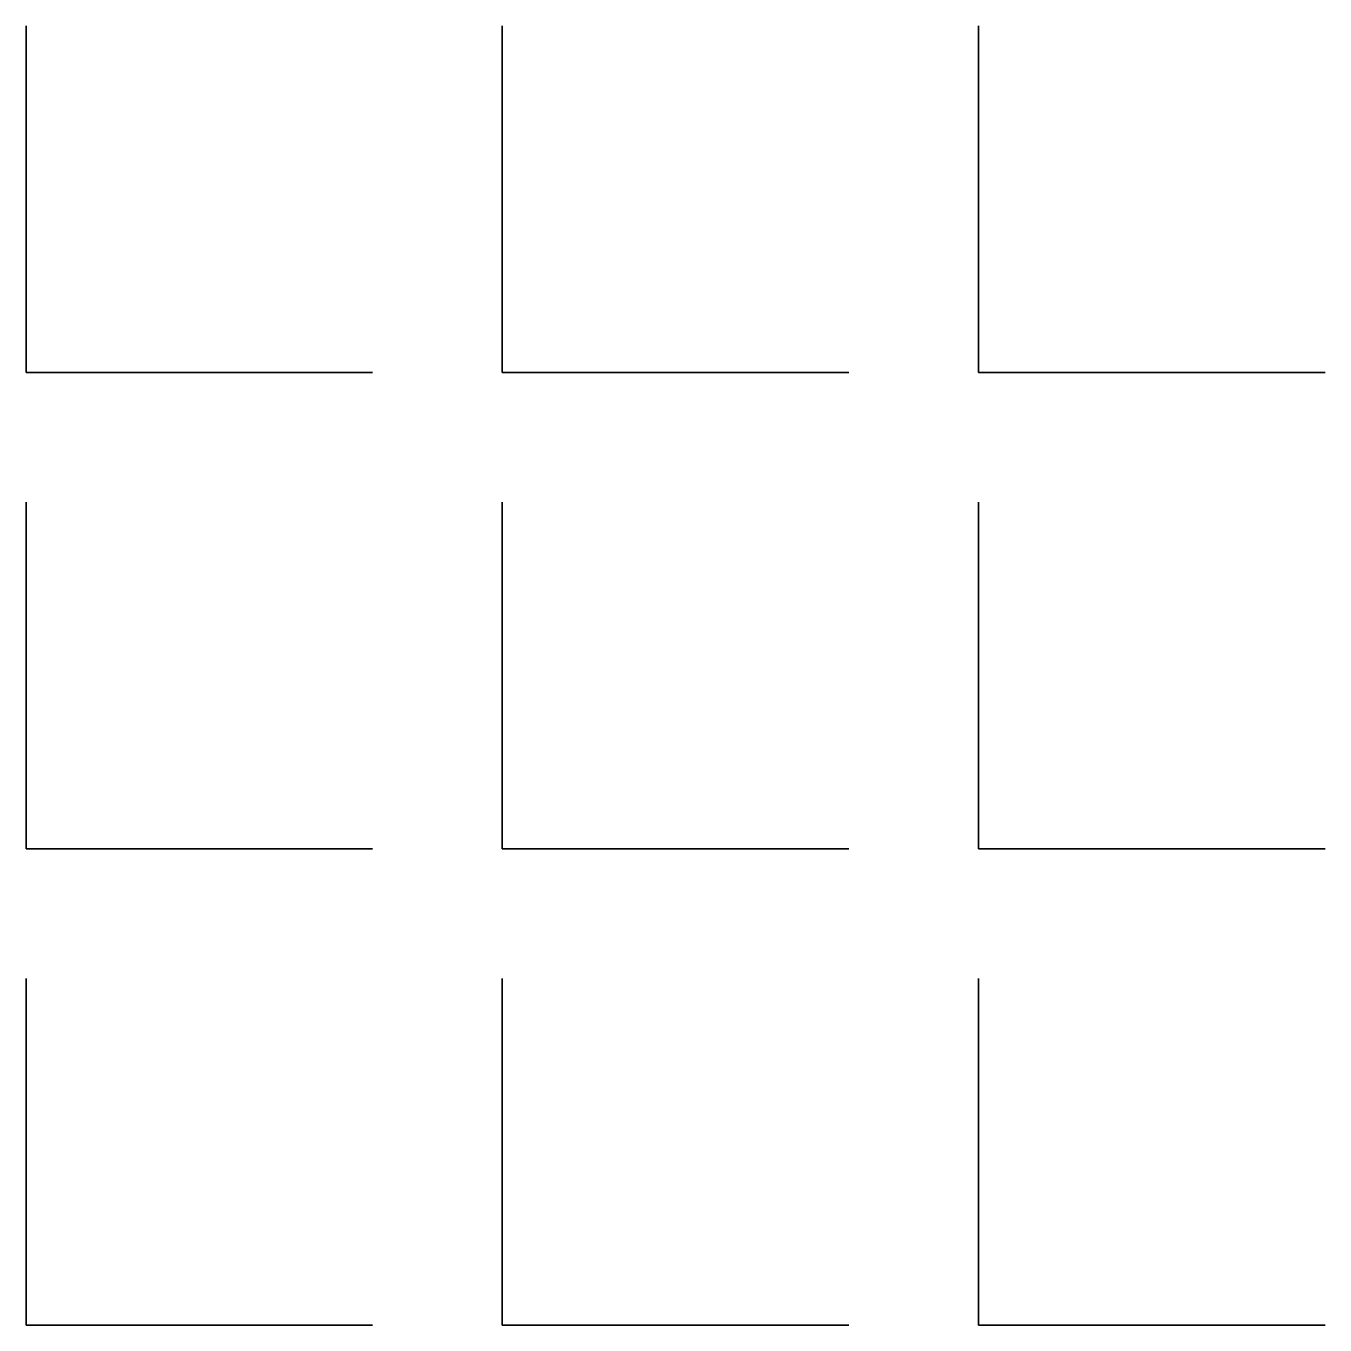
# Model space of a CAD drawing. Header units: millimetres. Extents: x 2258 to 5600, y 711 to 2563.
# Drawn here: x 4869.19 to 4888.24, y 2140.4 to 2159.45 of the extents above; entities that cross this region are included whole.
import ezdxf

# ---------------------------------------------------------------- set-up
doc = ezdxf.new("R2010")
doc.units = ezdxf.units.MM

msp = doc.modelspace()

# ---------------------------------------------------------------- linework, layer by layer
at = {"linetype": 'Continuous', "lineweight": 35}
for p, q in [((4869.193, 2154.373), (4869.193, 2159.453)), ((4876.178, 2154.373), (4876.178, 2159.453)), ((4883.163, 2154.373), (4883.163, 2159.453)), ((4869.193, 2154.373), (4874.273, 2154.373)), ((4876.178, 2154.373), (4881.258, 2154.373)), ((4883.163, 2154.373), (4888.243, 2154.373)), ((4869.193, 2147.388), (4869.193, 2152.468)), ((4876.178, 2147.388), (4876.178, 2152.468)), ((4883.163, 2147.388), (4883.163, 2152.468)), ((4869.193, 2147.388), (4874.273, 2147.388)), ((4876.178, 2147.388), (4881.258, 2147.388)), ((4883.163, 2147.388), (4888.243, 2147.388)), ((4869.193, 2140.403), (4869.193, 2145.483)), ((4876.178, 2140.403), (4876.178, 2145.483)), ((4883.163, 2140.403), (4883.163, 2145.483)), ((4869.193, 2140.403), (4874.273, 2140.403)), ((4876.178, 2140.403), (4881.258, 2140.403)), ((4883.163, 2140.403), (4888.243, 2140.403))]:
    msp.add_line(p, q, dxfattribs=at)

doc.saveas('drawing.dxf')
